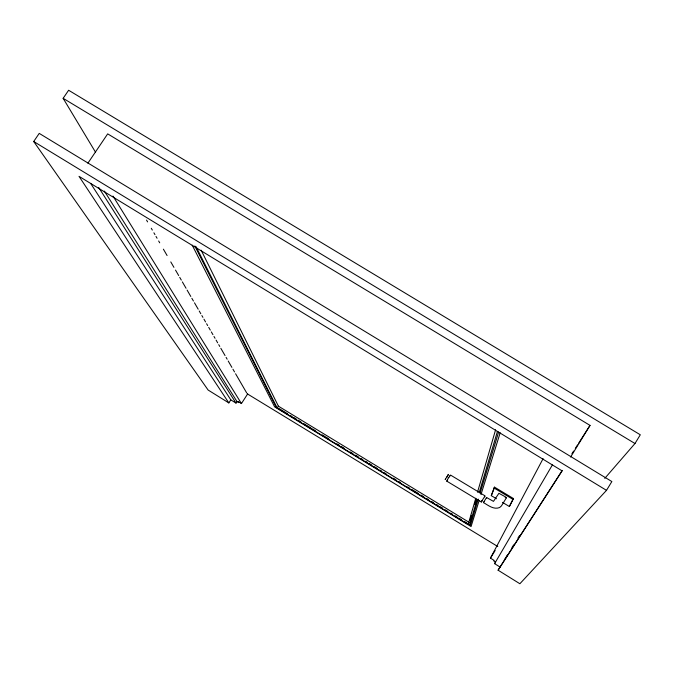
<?xml version="1.0" encoding="UTF-8"?>
<svg xmlns="http://www.w3.org/2000/svg" width="674" height="674" viewBox="0 0 674 674"><rect width="100%" height="100%" fill="white"/><g stroke="black" fill="none" stroke-linecap="round" stroke-linejoin="round"><path stroke-width="1.01" d="M475.768 498.255L468.186 524.439L277.225 408.09L196.092 246.709M477.521 492.214L495.592 429.768M469.946 520.454L471.429 515.399M474.681 504.295L476.164 499.249M469.635 524.625L477.108 499.577M479.197 492.559L497.437 431.453M478.262 499.105L470.351 525.147L468.565 524.052M480.09 493.09L498.642 431.983M479.121 500.597L471.059 526.546L274.613 406.843L192.2 245.159M480.975 494.606L500.192 432.733M496.46 498.752L491.304 495.651L494.497 487.134L513.445 498.533L509.359 506.519L502.475 502.374M494.497 487.134L491.304 495.651M481.961 501.102L481.329 501.987L446.761 481.126L447.544 479.593M509.359 506.519L513.445 498.533M562.234 470.435L500.032 567.036L494.598 563.658L495.575 562.082L493.764 560.953L494.084 560.38L490.453 558.123L543.084 458.665M481.329 501.987L482.171 500.47M483.469 502.686L484.084 501.54M494.598 563.658L552.385 464.934M446.719 477.478L448.404 474.378L445.169 479.585L445.598 479.172M447.368 479.837L448.724 477.521M481.994 500.723L485.086 495.896L450.535 475.069L448.716 477.596M484.042 501.599L486.333 497.901M500.032 567.036L498.094 570.204L519.881 583.743L606.499 490.352L611.857 481.548L39.235 133.385L33.7 141.506L208.114 390.035L228.848 402.917L230.82 399.867L90.628 183.387M604.763 478.38L634.984 443.526L640.3 434.789L68.63 90.257L63.137 98.32L95.607 152.349M504.295 560.094L507.581 554.736M511.97 547.591L513.613 544.912M570.608 457.039L590.028 425.395L107.688 133.865L87.906 163.175M486.636 497.555L493.478 501.372L498.903 493.301L505.449 496.848L506.41 497.816L501.414 505.938L499.645 507.53C493.756 509.932 488.288 505.407 483.528 502.585M490.453 558.123L495.137 550.515M277.225 408.09L278.404 406.169L201.155 250.18M517.961 538.046L519.646 535.409M571.914 453.728L573.608 451.075M575.31 448.412L577.576 444.874M578.705 443.104L590.028 425.395M498.094 570.204L562.124 470.873L79.018 176.344L228.848 402.917M230.82 399.867L236.018 403.094L237.004 401.569L104.377 191.087M237.004 401.569L238.739 402.639L237.956 401.401L241.435 403.558L247.653 393.936M486.291 497.976L486.695 497.454M484.454 496.763L484.825 496.325M446.761 481.126L447.258 480.646M449.844 475.903L450.266 475.499M505.171 497.471L506.41 497.816M494.084 488.018L512.847 499.308M63.137 98.32L634.984 443.526M33.7 141.506L606.499 490.352M278.404 406.169L469.357 522.476M277.755 407.804L275.961 406.717L194.82 245.959M279.306 408.671L287.604 413.811M290.292 415.445L292.086 416.54M293.67 417.417L296.568 419.27M298.161 420.155L301.042 422M303.73 423.634L306.417 425.269M307.142 425.623L310.899 427.998M312.525 428.908L315.381 430.728M322.399 434.924L325.23 436.735M325.989 437.106L328.685 438.749M336.874 443.829L339.561 445.463M341.255 446.407L344.043 448.193M350.312 452.018L352.999 453.653M355.619 455.161L358.374 456.93M361.062 458.564L362.856 459.651M365.544 461.294L367.338 462.381M369.082 463.367L371.812 465.111M374.5 466.753L377.187 468.388M379.875 470.022L381.669 471.118M384.357 472.752L386.143 473.847M393.313 478.211L396 479.846M398.688 481.489L400.482 482.576M407.644 486.94L409.438 488.035M412.126 489.669L418.394 493.494M421.082 495.129L423.769 496.763M426.457 498.406L428.251 499.493M431.832 501.683L433.626 502.77M436.314 504.405L438.1 505.5M439.895 506.595L442.7 508.213M445.27 509.864L447.957 511.507M450.645 513.141L452.574 514.228M455.127 515.871L457.065 516.966M458.708 518.053L461.555 519.696M464.083 521.331L466.939 522.982M247.173 393.759L497.791 546.538M98.724 187.515L236.018 403.094M112.979 196.058L241.435 403.558M146.536 220.069L147.589 221.889M151.279 228.259L152.332 230.078M153.908 232.8L154.961 234.619M156.014 236.439L157.076 238.259M158.651 240.989L159.704 242.809M163.394 249.169L167.085 255.539M170.775 261.9L173.934 267.359M175.51 270.089L178.677 275.54M179.731 277.359L181.306 280.089M182.359 281.909L186.049 288.27M187.102 290.09L190.793 296.459M191.846 298.279L193.43 301M194.483 302.82L198.173 309.189M199.226 311.009L200.801 313.73M201.863 315.55L202.916 317.37M203.969 319.19L205.545 321.919M206.598 323.739L207.651 325.559M208.713 327.37L210.288 330.1M211.341 331.92L212.925 334.649M213.978 336.469L215.031 338.289M216.084 340.1L217.668 342.83M218.721 344.65L219.775 346.47M220.828 348.289L225.04 355.56M226.093 357.38L227.146 359.2M228.208 361.02L231.89 367.381M232.943 369.2L234.527 371.93M235.58 373.75L246.642 392.849"/></g></svg>
